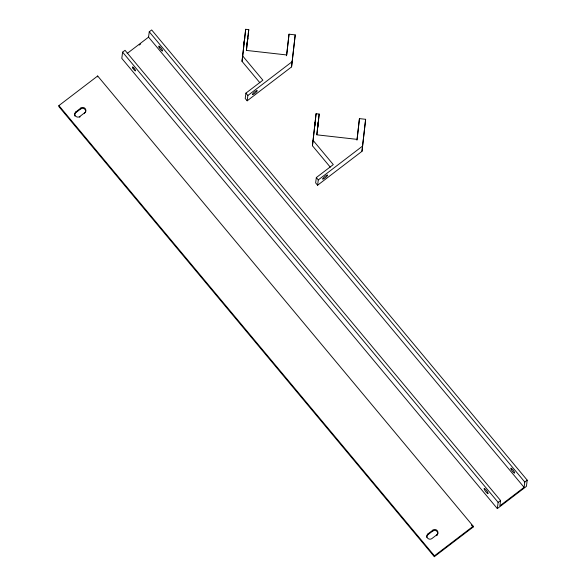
<?xml version="1.0" encoding="UTF-8"?>
<svg xmlns="http://www.w3.org/2000/svg" width="586" height="586" viewBox="0 0 586 586"><rect width="100%" height="100%" fill="white"/><g stroke="black" fill="none" stroke-linecap="round" stroke-linejoin="round"><path stroke-width="0.88" d="M314.557 126.906C314.052 131.857 315.458 118.702 314.953 123.653M259.876 82.751L242.011 61.325L245.68 29.3L248.772 29.652L246.464 50.418L286.715 54.959L289.03 34.193L295.219 34.896L291.557 66.921L247.175 100.807L245.219 98.463L245.915 93.137L262.88 80.179L242.707 56L245.68 29.3M246.369 50.323L248.083 34.977M286.525 55.773L289.03 34.193M291.557 66.921L295.219 34.896M330.292 167.164L312.426 145.746L316.088 113.713L319.187 114.065L316.872 134.831L357.13 139.373L359.445 118.614L365.635 119.31L361.972 151.334L317.59 185.227L315.634 182.883L316.33 177.551L333.288 164.6L313.114 140.413L316.088 113.713M316.784 134.743L319.187 114.065M356.94 140.193L359.445 118.614M361.972 151.334L365.635 119.31M244.311 40.954L243.988 43.957L244.692 37.768L244.369 40.771M247.504 40.5L247.087 44.309L247.409 41.306M247.46 41.123L247.783 38.119L247.592 39.745M314.638 126.166L314.726 125.367M314.777 125.192L314.872 124.393M317.824 125.719L317.502 128.722L318.198 122.533L317.876 125.536M58.9 105.597L58.783 106.484L434.321 556.7L473.092 527.092L473.21 526.206L97.672 75.99L58.9 105.597L434.438 555.814L434.321 556.7M74.708 114.556A3.113 2.981 7.4 0 1 75.33 113.142L76.026 111.714M75.909 112.6L80.678 108.952L80.795 108.066A3.113 2.981 7.4 0 1 85.175 108.564A3.113 2.981 7.4 0 1 84.706 112.754L84.596 113.647M79.747 117.346L79.864 116.46M97.554 76.876L97.672 75.99M527.217 480.168L524.792 482.022L524.096 487.347L499.865 505.85L500.561 500.525L125.023 50.308L122.599 52.154L121.793 58.373L497.331 508.589L526.404 486.387L527.217 480.168L151.679 29.952L149.254 31.805L148.558 37.13L127.177 53.458M242.011 61.325L242.707 56M248.2 34.091L248.772 29.652M247.175 100.807L247.871 95.481L292.246 61.596M312.426 145.746L313.114 140.413M317.59 185.227L318.286 179.895L362.661 146.009M432.864 530.147L428.095 533.787L427.978 534.674L432.746 531.033L432.864 530.147A3.113 2.981 7.4 0 1 437.244 530.638A3.113 2.981 7.4 0 1 436.775 534.835L436.658 535.721M497.331 508.589L498.137 502.37L500.561 500.525M428.022 533.846L427.516 534.329A3.113 2.981 7.4 0 0 427.487 537.97L428.058 538.527A3.113 2.981 7.4 0 0 431.853 538.593L436.775 534.835M427.905 534.732L427.399 535.216A3.113 2.981 7.4 0 0 426.769 537.413M139.234 45.049L140.691 43.943M80.795 108.066L75.448 112.256A3.113 2.981 7.4 0 0 75.426 115.889L75.99 116.453A3.113 2.981 7.4 0 0 79.784 116.519L84.706 112.754M434.438 555.814L473.21 526.206M245.915 93.137L247.871 95.481M316.33 177.551L318.286 179.895M149.254 31.805L524.792 482.022M148.558 37.13L524.096 487.347M122.599 52.154L498.137 502.37M471.342 524.983L473.092 527.092M80.678 108.952A3.113 2.981 7.4 0 1 85.541 112.409M74.905 116.094A3.113 2.981 7.4 0 1 74.7 115.339M432.746 531.033A3.113 2.981 7.4 0 1 437.222 535.165M322.805 179.001L322.798 178.803A3.113 0.623 -39.8 0 1 326.468 175.346A3.113 0.623 -39.8 0 1 326.549 176.628A3.113 0.623 -39.8 0 1 322.805 179.001M252.398 94.58L252.383 94.383A3.113 0.623 -39.8 0 1 256.053 90.925A3.113 0.623 -39.8 0 1 256.141 92.214A3.113 0.623 -39.8 0 1 252.398 94.58M487.999 493.368L487.999 493.097A3.113 0.645 52.6 0 0 486.043 489.933A3.113 0.645 52.6 0 0 484.109 488.57L484.117 488.841A3.113 0.645 52.6 0 0 486.065 492.006A3.113 0.645 52.6 0 0 487.999 493.368M132.817 68.064A2.498 0.513 52.6 0 0 135.476 70.884A2.498 0.513 52.6 0 0 133.674 67.72A2.498 0.513 52.6 0 0 132.817 68.064M511.248 469.584A3.113 0.645 52.6 0 0 514.567 473.107A3.113 0.645 52.6 0 0 512.318 469.152A3.113 0.645 52.6 0 0 511.248 469.584M159.18 47.503A3.113 0.645 52.6 0 0 162.505 51.033A3.113 0.645 52.6 0 0 160.249 47.07A3.113 0.645 52.6 0 0 159.18 47.503"/></g></svg>
